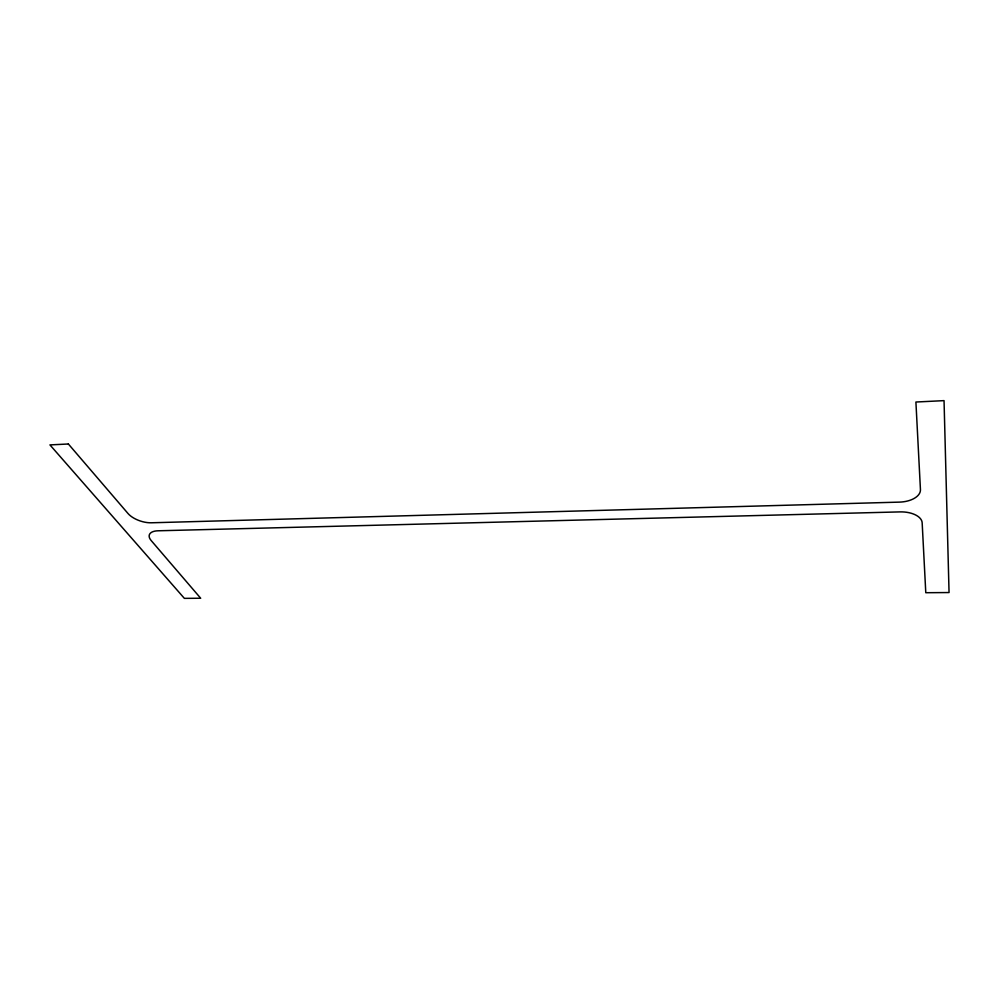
<?xml version="1.0" encoding="UTF-8"?>
<svg xmlns="http://www.w3.org/2000/svg" width="999" height="999" viewBox="0 0 999 999"><rect width="100%" height="100%" fill="white"/><g stroke="black" fill="none" stroke-linecap="round" stroke-linejoin="round"><path stroke-width="1.5" d="M68.369 443.993L49.95 444.905L184.378 598.364L200.674 598.239L151.161 540.521A17.383 8.079 17.4 0 1 158.029 530.794L900.124 511.9A21.129 11.301 -0.2 0 1 922.164 522.827L925.786 592.719L949.05 592.544L944.043 400.636L915.908 402.023L920.441 489.535A21.841 12.075 -0.6 0 1 899.4 502.122L151.286 522.789A17.957 8.504 18.2 0 1 128.009 513.511L68.369 443.993"/></g></svg>
